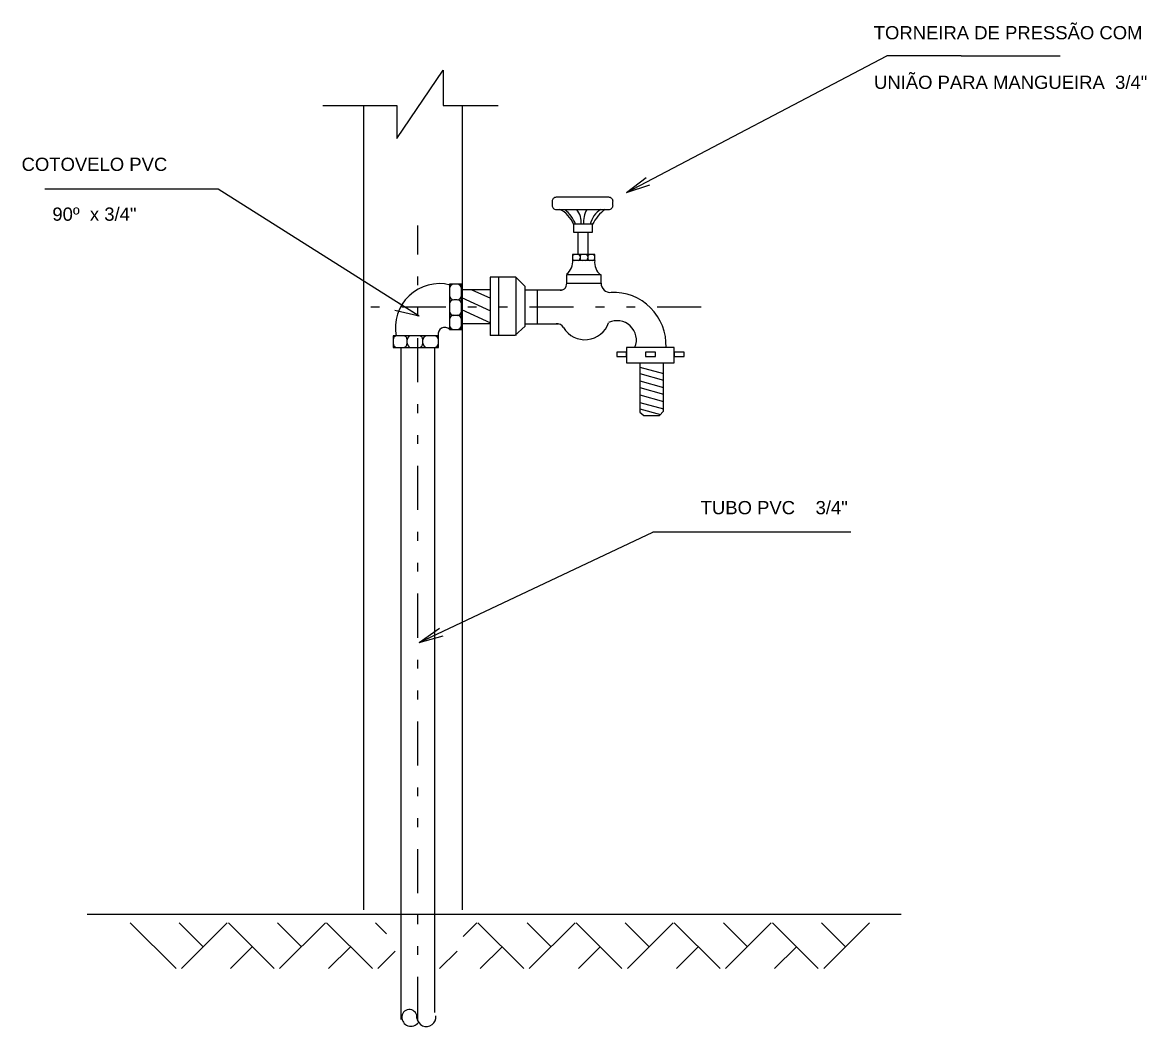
# Model space of a CAD drawing. Header units: inches. Extents: x -21 to 129, y -108 to 34.
# Drawn here: x 116.44 to 129.2, y 22.84 to 34.24 of the extents above; entities that cross this region are included whole.
import ezdxf
from ezdxf.enums import TextEntityAlignment as Align

# ---------------------------------------------------------------- set-up
doc = ezdxf.new("R2010")
doc.units = ezdxf.units.IN
doc.header["$MEASUREMENT"] = 0
doc.linetypes.add('DIVIDE', pattern=[1.25, 0.5, -0.25, 0, -0.25, 0, -0.25])
doc.styles.add('Arial', font='arial.ttf')

msp = doc.modelspace()

# ---------------------------------------------------------------- linework, layer by layer
at = {"linetype": 'Continuous'}
for p, q in [((123.299, 32.309), (126.253, 33.86)), ((127.096, 33.86), (126.253, 33.86)), ((127.096, 33.86), (128.221, 33.86)), ((123.299, 32.309), (123.523, 32.479)), ((118.667, 32.347), (116.698, 32.347)), ((120.946, 30.906), (118.667, 32.347)), ((123.299, 32.309), (123.566, 32.396)), ((120.946, 30.906), (120.708, 31.057)), ((120.946, 30.906), (120.672, 30.971)), ((120.946, 27.202), (123.599, 28.453)), ((125.847, 28.453), (123.599, 28.453)), ((120.946, 27.202), (121.177, 27.363)), ((120.946, 27.202), (121.217, 27.278))]:
    msp.add_line(p, q, dxfattribs=at)
at = {"color": 7, "linetype": 'Continuous'}
for p, q in [((120.692, 32.922), (121.22, 33.698)), ((121.22, 33.698), (121.22, 33.295)), ((119.853, 33.295), (120.692, 33.295)), ((120.319, 24.166), (120.319, 33.295)), ((120.692, 33.295), (120.692, 32.922)), ((121.22, 33.295), (121.842, 33.295)), ((121.438, 24.166), (121.438, 33.295)), ((122.751, 31.602), (122.751, 31.854)), ((122.864, 31.602), (122.864, 31.859)), ((122.686, 31.604), (122.686, 31.539)), ((122.939, 31.604), (122.686, 31.604)), ((122.686, 31.539), (122.939, 31.539)), ((122.751, 31.602), (122.751, 31.602)), ((122.772, 31.58), (122.771, 31.58)), ((122.772, 31.58), (122.772, 31.562)), ((122.86, 31.58), (122.858, 31.58)), ((122.86, 31.58), (122.86, 31.562)), ((122.939, 31.539), (122.939, 31.604)), ((121.291, 31.267), (121.291, 30.754)), ((121.425, 31.267), (121.291, 31.267)), ((121.425, 30.754), (121.425, 31.267)), ((121.752, 31.349), (121.752, 30.684)), ((122.043, 31.349), (121.752, 31.349)), ((121.846, 31.349), (121.846, 30.684)), ((122.042, 31.349), (122.042, 30.684)), ((122.151, 31.241), (122.043, 31.349)), ((121.748, 31.204), (121.425, 31.204)), ((121.545, 31.205), (121.756, 31.109)), ((122.146, 31.204), (122.573, 31.204)), ((122.151, 30.792), (122.151, 31.241)), ((122.291, 30.819), (122.291, 31.204)), ((121.376, 31.091), (121.338, 31.091)), ((121.376, 31.091), (121.376, 31.095)), ((121.425, 31.116), (121.756, 30.965)), ((121.376, 30.913), (121.338, 30.913)), ((121.376, 30.913), (121.376, 30.917)), ((121.425, 30.981), (121.756, 30.83)), ((121.291, 30.754), (121.425, 30.754)), ((121.748, 30.819), (121.425, 30.819)), ((122.031, 30.684), (122.151, 30.792)), ((122.146, 30.819), (122.527, 30.819)), ((120.65, 30.683), (120.65, 30.55)), ((121.164, 30.683), (120.65, 30.683)), ((120.81, 30.6), (120.81, 30.637)), ((120.988, 30.6), (120.988, 30.637)), ((121.164, 30.55), (121.164, 30.683)), ((122.031, 30.684), (121.752, 30.684)), ((120.65, 30.55), (121.164, 30.55)), ((120.741, 22.923), (120.741, 30.55)), ((120.81, 30.6), (120.814, 30.6)), ((120.988, 30.6), (120.991, 30.6)), ((121.126, 23.002), (121.126, 30.55)), ((123.451, 30.374), (123.451, 29.815)), ((123.721, 29.825), (123.721, 30.374)), ((123.451, 30.328), (123.721, 30.253)), ((123.451, 30.253), (123.721, 30.179)), ((123.451, 30.17), (123.721, 30.095)), ((123.451, 30.095), (123.721, 30.021)), ((123.451, 30.011), (123.721, 29.937)), ((123.451, 29.927), (123.721, 29.853)), ((123.451, 29.853), (123.684, 29.788)), ((123.451, 29.815), (123.497, 29.778)), ((123.497, 29.778), (123.674, 29.778)), ((123.674, 29.778), (123.721, 29.825)), ((118.188, 23.5), (117.667, 24.02)), ((118.496, 23.748), (118.224, 24.02)), ((118.249, 23.5), (118.769, 24.02)), ((119.301, 23.5), (118.781, 24.02)), ((119.61, 23.748), (119.338, 24.02)), ((119.362, 23.5), (119.882, 24.02)), ((120.415, 23.5), (119.895, 24.02)), ((120.576, 23.896), (120.452, 24.02)), ((121.446, 23.864), (121.602, 24.02)), ((122.135, 23.5), (121.614, 24.02)), ((122.444, 23.748), (122.171, 24.02)), ((122.196, 23.5), (122.716, 24.02)), ((123.248, 23.5), (122.728, 24.02)), ((123.557, 23.748), (123.285, 24.02)), ((123.309, 23.5), (123.83, 24.02)), ((124.362, 23.5), (123.842, 24.02)), ((124.671, 23.748), (124.399, 24.02)), ((124.423, 23.5), (124.943, 24.02)), ((125.476, 23.5), (124.956, 24.02)), ((125.785, 23.748), (125.512, 24.02)), ((125.537, 23.5), (126.057, 24.02)), ((118.805, 23.5), (119.053, 23.748)), ((119.919, 23.5), (120.167, 23.748)), ((121.639, 23.5), (121.887, 23.748)), ((122.753, 23.5), (123, 23.748)), ((123.866, 23.5), (124.114, 23.748)), ((124.98, 23.5), (125.228, 23.748)), ((120.476, 23.5), (120.674, 23.699)), ((121.177, 23.5), (121.376, 23.699))]:
    msp.add_line(p, q, dxfattribs=at)
at = {"linetype": 'DIVIDE'}
for p, q in [((120.931, 22.906), (120.931, 31.936)), ((124.148, 31.007), (120.277, 31.007))]:
    msp.add_line(p, q, dxfattribs=at)
at = {"color": 6, "linetype": 'Continuous'}
msp.add_line((117.177, 24.117), (126.417, 24.117), dxfattribs=at)
at = {"color": 7, "linetype": 'Continuous'}
for points in [[(122.454, 32.207), (122.454, 32.163)], [(123.099, 32.254), (122.502, 32.254)], [(123.146, 32.163), (123.146, 32.207)], [(122.502, 32.116), (123.099, 32.116)]]:
    msp.add_lwpolyline(points, dxfattribs=at)
for points in [[(122.696, 31.948), (122.696, 31.859), (122.914, 31.859), (122.914, 31.948), (122.696, 31.948)], [(122.617, 31.375), (122.617, 31.281), (123.012, 31.281), (123.012, 31.375), (122.617, 31.375)], [(123.189, 30.496), (123.189, 30.449), (123.301, 30.449), (123.301, 30.496), (123.189, 30.496)], [(123.301, 30.551), (123.301, 30.374), (123.842, 30.374), (123.842, 30.551), (123.301, 30.551)], [(123.516, 30.496), (123.516, 30.449), (123.628, 30.449), (123.628, 30.496), (123.516, 30.496)], [(123.842, 30.496), (123.842, 30.449), (123.954, 30.449), (123.954, 30.496), (123.842, 30.496)]]:
    msp.add_lwpolyline(points, close=True, dxfattribs=at)
for centre, radius, start, end in [((122.502, 32.207), 0.0472, 89.9981, 179.9982), ((122.502, 32.163), 0.0472, 180.0018, 270.0019), ((123.099, 32.207), 0.0472, 0.0018, 90.0019), ((123.099, 32.163), 0.0472, 269.9981, 359.9982), ((122.429, 31.855), 0.283, 19.2383, 67.329), ((122.352, 31.805), 0.396, 21.0872, 51.6028), ((122.533, 31.965), 0.253, 356.1644, 36.6356), ((123.084, 31.98), 0.271, 149.9118, 186.8054), ((123.129, 31.904), 0.244, 119.8049, 169.7236), ((123.329, 31.739), 0.465, 125.786, 153.2515), ((122.502, 31.53), 0.188, 308.3803, 4.0056), ((122.709, 31.581), 0.0233, 90, 180), ((122.709, 31.562), 0.0233, 180, 270), ((122.75, 31.581), 0.0233, 0, 90), ((122.75, 31.562), 0.0233, 270, 0), ((122.795, 31.581), 0.0233, 90, 180), ((122.795, 31.562), 0.0233, 180, 270), ((122.837, 31.581), 0.0233, 0, 90), ((122.837, 31.562), 0.0233, 270, 0), ((122.883, 31.581), 0.0233, 90, 180), ((122.883, 31.562), 0.0233, 180, 270), ((122.916, 31.581), 0.0233, 0, 90), ((122.916, 31.562), 0.0233, 270, 0), ((123.125, 31.518), 0.188, 173.7017, 229.3271), ((121.175, 30.775), 0.499, 75.7357, 191.1299), ((121.339, 31.22), 0.0473, 90, 180), ((121.378, 31.22), 0.0473, 0, 90), ((122.55, 31.271), 0.0709, 251.2491, 6.1248), ((123.111, 31.274), 0.0989, 177.4205, 277.5967), ((121.339, 31.138), 0.0473, 180, 270), ((121.378, 31.138), 0.0473, 270, 0), ((123.146, 30.573), 0.603, 357.9281, 92.1101), ((121.339, 31.045), 0.0473, 90, 180), ((121.378, 31.045), 0.0473, 0, 90), ((121.339, 30.96), 0.0473, 180, 270), ((121.339, 30.868), 0.0473, 90, 180), ((121.378, 30.96), 0.0473, 270, 0), ((121.378, 30.868), 0.0473, 0, 90), ((121.239, 30.698), 0.0787, 48.5289, 188.0408), ((121.339, 30.801), 0.0473, 180, 270), ((121.378, 30.801), 0.0473, 270, 0), ((122.513, 30.742), 0.0776, 25.1578, 100.1533), ((122.827, 30.922), 0.284, 211.1765, 341.2669), ((123.193, 30.635), 0.219, 337.5556, 116.1776), ((120.698, 30.636), 0.0473, 90, 180), ((120.764, 30.636), 0.0473, 0, 90), ((120.857, 30.636), 0.0473, 90, 180), ((120.942, 30.636), 0.0473, 0, 90), ((121.035, 30.636), 0.0473, 90, 180), ((121.117, 30.636), 0.0473, 0, 90), ((120.698, 30.597), 0.0473, 180, 270), ((120.764, 30.597), 0.0473, 270, 0), ((120.857, 30.597), 0.0473, 180, 270), ((120.942, 30.597), 0.0473, 270, 0), ((121.035, 30.597), 0.0473, 180, 270), ((121.117, 30.597), 0.0473, 270, 0), ((120.835, 22.948), 0.087, 353.5336, 173.4183), ((121.028, 22.95), 0.107, 186.1042, 7.1696), ((120.853, 22.95), 0.104, 178.1942, 324.0104)]:
    msp.add_arc(centre, radius, start, end, dxfattribs=at)

# ---------------------------------------------------------------- texts
at = {"linetype": 'Continuous', "style": 'Arial'}
for s, p in [('TORNEIRA DE PRESSÃO COM ', (127.659, 34.142)), ('UNIÃO PARA MANGUEIRA  3/4"', (127.659, 33.579)), ('COTOVELO PVC', (117.261, 32.629)), ('90º  x 3/4"', (117.261, 32.066)), ('TUBO PVC    3/4" ', (125.005, 28.735))]:
    msp.add_text(s, height=0.15, dxfattribs=at).set_placement(p, align=Align.MIDDLE)

doc.saveas('drawing.dxf')
